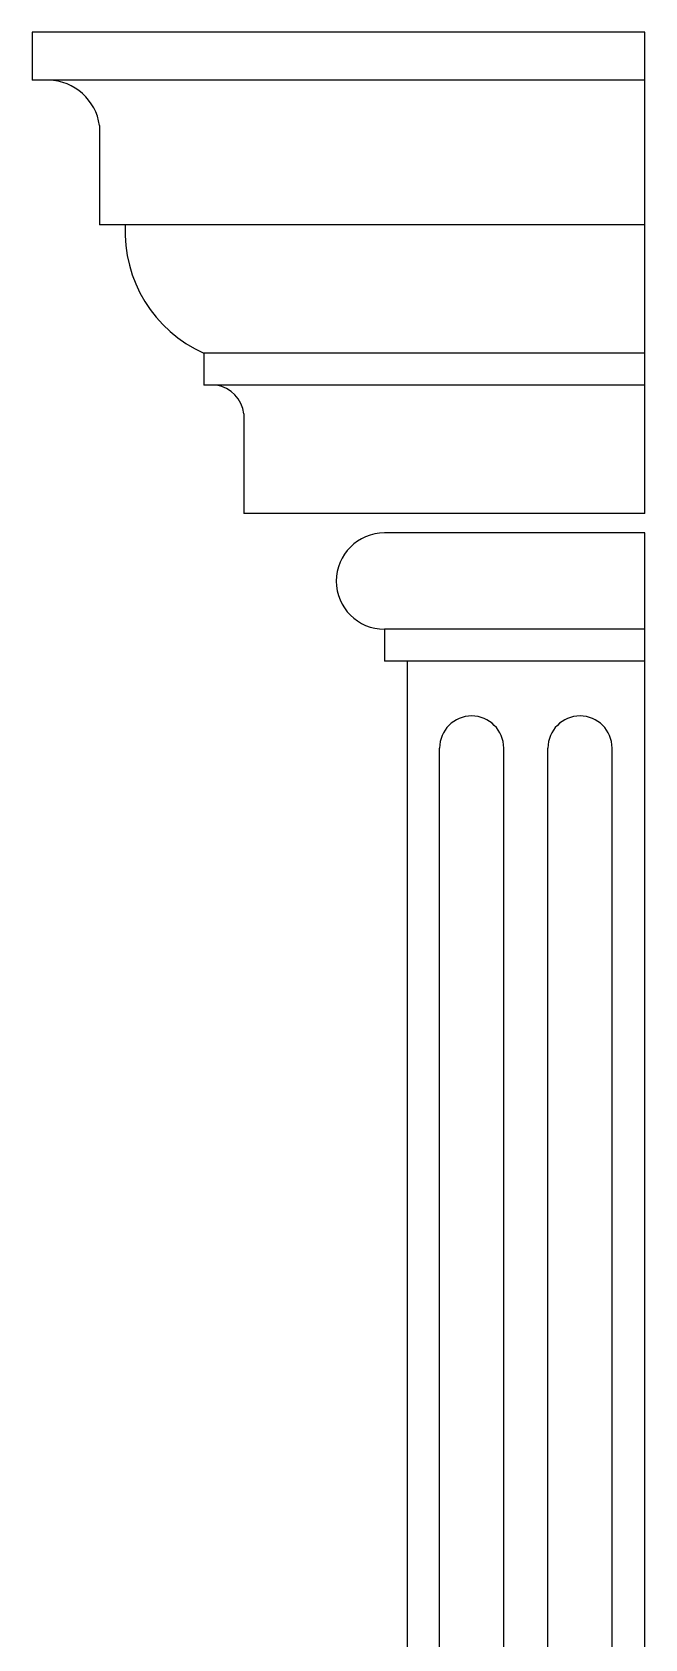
# Model space of a CAD drawing. Extents: x -9127 to 548, y 11049 to 16542.
# Drawn here: x -9031 to -8840, y 13704 to 14205 of the extents above; entities that cross this region are included whole.
import ezdxf

# ---------------------------------------------------------------- set-up
doc = ezdxf.new("R2010")
doc.units = 0
doc.header["$MEASUREMENT"] = 0
doc.layers.get('0').update_dxf_attribs({"linetype": 'CONTINUOUS'})
doc.layers.add('detail', color=7, linetype='CONTINUOUS')

# ---------------------------------------------------------------- blocks, each defined once
blk = doc.blocks.new('18')
at = {"layer": 'detail'}
for p, q in [((-7032.25, 9635.75), (-7032.25, 9620.75)), ((-6841.25, 9635.75), (-7032.25, 9635.75)), ((-6841.25, 9485.75), (-6841.25, 9635.75)), ((-6841.25, 9620.75), (-7032.25, 9620.75)), ((-7011.25, 9606.69), (-7011.25, 9575.75)), ((-6841.25, 9575.75), (-7011.25, 9575.75)), ((-6841.25, 9535.75), (-6978.75, 9535.75)), ((-6978.75, 9535.75), (-6978.75, 9525.75)), ((-6841.25, 9525.75), (-6978.75, 9525.75)), ((-6966.25, 9516.87), (-6966.25, 9485.75)), ((-6841.25, 9485.75), (-6966.25, 9485.75)), ((-6841.25, 9479.75), (-6922.45, 9479.75)), ((-6841.25, 8633.75), (-6841.25, 9479.75)), ((-6922.45, 9449.75), (-6922.45, 9439.75)), ((-6841.25, 9449.75), (-6922.45, 9449.75)), ((-6841.25, 9439.75), (-6922.45, 9439.75)), ((-6915.25, 8633.75), (-6915.25, 9439.75)), ((-6905.25, 8633.75), (-6905.25, 9412.73)), ((-6885.25, 8633.75), (-6885.25, 9412.73)), ((-6871.47, 8633.75), (-6871.47, 9412.73)), ((-6851.47, 8633.75), (-6851.47, 9412.73))]:
    blk.add_line(p, q, dxfattribs=at)
for centre, radius, start, end in [((-7027.45, 9604.39), 16.37, 8.1071, 88.6048), ((-6961.78, 9573.63), 41.51, 177.3152, 245.8783), ((-6976.29, 9515.75), 10.11, 6.3539, 81.5807), ((-6922.45, 9464.75), 15, 90, 270), ((-6895.25, 9412.73), 10, 0, 180), ((-6861.47, 9412.73), 10, 0, 180)]:
    blk.add_arc(centre, radius, start, end, dxfattribs=at)

msp = doc.modelspace()

# ---------------------------------------------------------------- block references
msp.add_blockref('18', (-1998.33, 4568.79))

doc.saveas('drawing.dxf')
